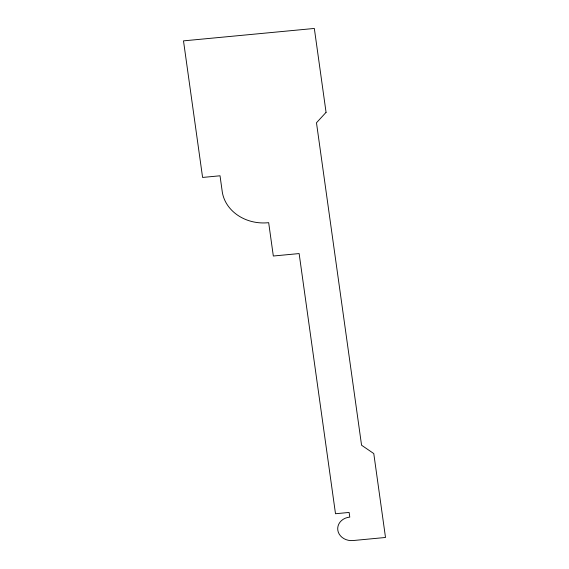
<?xml version="1.0" encoding="UTF-8"?>
<svg xmlns="http://www.w3.org/2000/svg" width="569" height="569" viewBox="0 0 569 569"><rect width="100%" height="100%" fill="white"/><g stroke="black" fill="none" stroke-linecap="round" stroke-linejoin="round"><path stroke-width="0.85" d="M326.065 112.349L316.478 122.769L361.564 445.221L373.776 453.564L385.505 537.47L353.057 540.55A13.72 11.8 1.9 0 1 337.794 530.116A13.72 11.8 1.9 0 1 349.779 517.093L349.124 512.441L335.504 513.736L299.13 253.568L273.326 256.014L268.668 222.664A41.11 35.349 1.9 0 1 222.33 192.272L220.025 175.785L202.592 177.443L183.495 40.868L314.33 28.45L326.065 112.349"/></g></svg>
